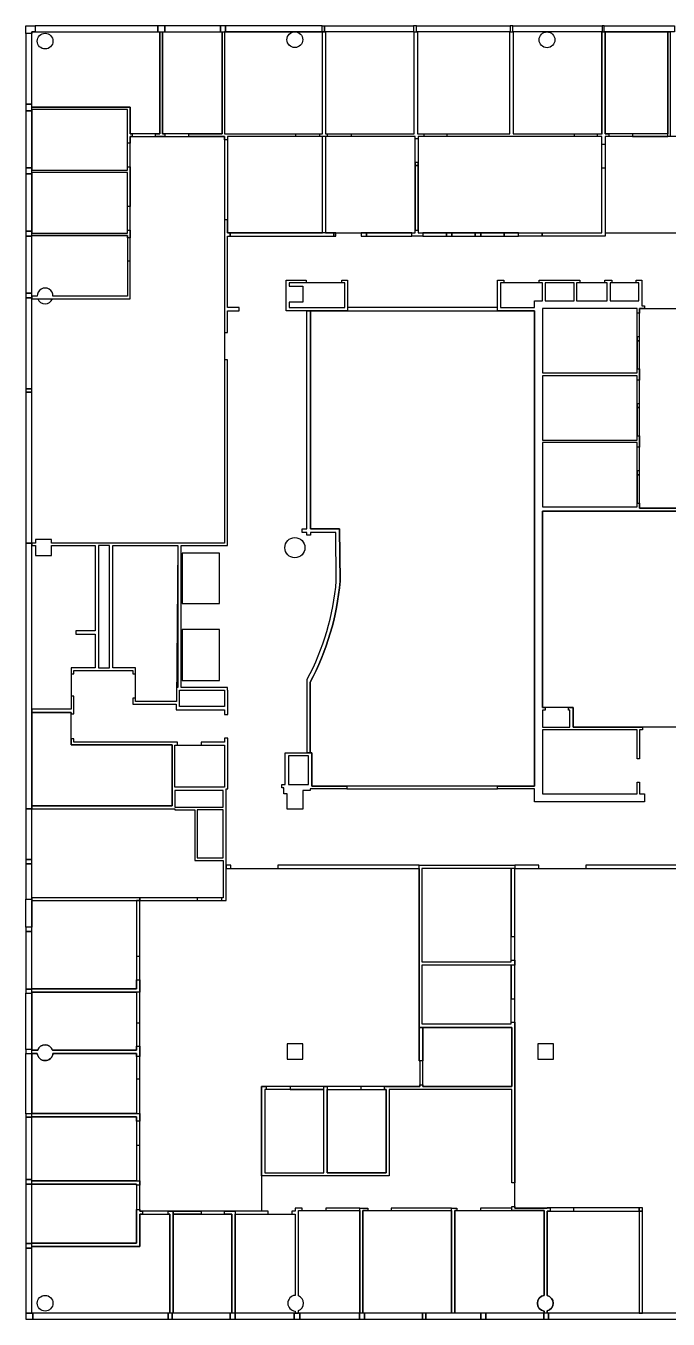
# Model space of a CAD drawing. Header units: centimetres. Extents: x -199 to 9291, y 1019 to 6927.
# Drawn here: x -199 to 2287, y 1927 to 6927 of the extents above; entities that cross this region are included whole.
import ezdxf

# ---------------------------------------------------------------- set-up
doc = ezdxf.new("R2010")
doc.units = ezdxf.units.CM
doc.header["$MEASUREMENT"] = 0
for name, color, linetype in [('E15-301', 2, 'Continuous'), ('E15-305', 2, 'Continuous'), ('E15-305A', 2, 'Continuous'), ('E15-305B', 2, 'Continuous'), ('E15-305C', 2, 'Continuous'), ('E15-305D', 2, 'Continuous'), ('E15-305F', 2, 'Continuous'), ('E15-309', 2, 'Continuous'), ('E15-310', 2, 'Continuous'), ('E15-311', 2, 'Continuous'), ('E15-368', 2, 'Continuous'), ('E15-368A', 2, 'Continuous'), ('E15-379', 2, 'Continuous'), ('E15-380', 2, 'Continuous'), ('E15-381', 2, 'Continuous'), ('E15-384', 2, 'Continuous'), ('E15-384A', 2, 'Continuous'), ('E15-384B', 2, 'Continuous'), ('E15-384C', 2, 'Continuous'), ('E15-385', 2, 'Continuous'), ('E15-386', 2, 'Continuous'), ('E15-387', 2, 'Continuous'), ('E15-388', 2, 'Continuous'), ('E15-389', 2, 'Continuous'), ('E15-390', 2, 'Continuous'), ('E15-392', 2, 'Continuous'), ('Elevators_Primary', 2, 'Continuous'), ('Labs', 1, 'Continuous'), ('Meeting rooms', 1, 'Continuous'), ('Offices', 1, 'Continuous'), ('Stairs', 2, 'Continuous'), ('Toilets', 40, 'Continuous'), ('Void', 7, 'Continuous'), ('Walls', 6, 'Continuous')]:
    doc.layers.add(name, color=color, linetype=linetype)

msp = doc.modelspace()

# ---------------------------------------------------------------- linework, layer by layer
at = {"layer": 'E15-301'}
msp.add_lwpolyline([(570, 6499.4), (570, 4927.4), (-99.7, 4927.4), (-99.7, 4940.4), (-161.5, 4940.4), (-161.5, 4927.4), (-176.1, 4927.4), (-176.1, 5871.9), (-152.8, 5871.9), (204.3, 5871.9), (204.3, 6499.4)], close=True, dxfattribs=at)
at = {"layer": 'E15-305'}
msp.add_lwpolyline([(1308.1, 6499.4), (960.2, 6499.4), (960.2, 6127.1), (1308.1, 6127.1)], close=True, dxfattribs=at)
at = {"layer": 'E15-305A'}
msp.add_lwpolyline([(560.3, 6509.2), (329.5, 6509.2), (329.5, 6904.2), (560.3, 6904.2)], close=True, dxfattribs=at)
at = {"layer": 'E15-305B'}
msp.add_lwpolyline([(319.7, 6509.2), (204.3, 6509.2), (204.3, 6613.2), (-176.1, 6613.2), (-176.1, 6904.2), (319.7, 6904.2)], close=True, dxfattribs=at)
at = {"layer": 'E15-305C'}
msp.add_lwpolyline([(-176.1, 6369.4), (194.5, 6369.4), (194.5, 6603.4), (-176.1, 6603.4)], close=True, dxfattribs=at)
at = {"layer": 'E15-305D'}
msp.add_lwpolyline([(194.5, 6359.6), (-176.1, 6359.6), (-176.1, 6125.5), (194.5, 6125.5)], close=True, dxfattribs=at)
at = {"layer": 'E15-305F'}
msp.add_lwpolyline([(194.5, 6016.6), (194.5, 5881.7), (-93.9, 5881.7, 1.041042), (-154.8, 5881.7), (-176.1, 5881.7), (-176.1, 5893), (-176.1, 6114.1), (-176.1, 6115.8), (194.5, 6115.8), (194.5, 6107.6)], format="xyb", close=True, dxfattribs=at)
at = {"layer": 'E15-309'}
msp.add_lwpolyline([(948.8, 6904.2), (570, 6904.2), (570, 6509.2), (948.8, 6509.2)], close=True, dxfattribs=at)
at = {"layer": 'E15-310'}
msp.add_lwpolyline([(948.8, 6499.4), (581.4, 6499.4), (581.4, 6127.1), (948.8, 6127.1)], close=True, dxfattribs=at)
at = {"layer": 'E15-311'}
msp.add_lwpolyline([(960.2, 6509.2), (1303.2, 6509.2), (1303.2, 6904.2), (960.2, 6904.2)], close=True, dxfattribs=at)
at = {"layer": 'E15-368'}
msp.add_lwpolyline([(2187.5, 2357.4), (1818.5, 2357.4), (1818.5, 2355.7), (1693.3, 2355.7), (1693.3, 3669.2), (2769.5, 3669.2), (2769.5, 3563.6), (2845.9, 3563.6), (2845.9, 3669.2), (3034.5, 3669.2), (3034.5, 2355.7), (2902.8, 2355.7), (2902.8, 1949.3), (2187.5, 1949.3)], close=True, dxfattribs=at)
at = {"layer": 'E15-368A'}
msp.add_lwpolyline([(2174.5, 1949.3), (1823.4, 1949.3), (1818.5, 1949.3), (1818.5, 1958.6, 0.343333), (1841.5, 1988.1, 0.343333), (1818.5, 2017.7), (1818.5, 2344.4), (1829.9, 2344.4), (1920.9, 2344.4), (2174.5, 2344.4)], format="xyb", close=True, dxfattribs=at)
at = {"layer": 'E15-379'}
msp.add_lwpolyline([(1337.3, 3054.8), (1682, 3054.8), (1682, 2825.5), (1337.3, 2825.5)], close=True, dxfattribs=at)
at = {"layer": 'E15-380'}
msp.add_lwpolyline([(966.7, 2814.2), (1195.9, 2814.2), (1195.9, 2492.3), (966.7, 2492.3)], close=True, dxfattribs=at)
at = {"layer": 'E15-381'}
msp.add_lwpolyline([(953.7, 2814.2), (726.1, 2814.2), (726.1, 2492.3), (953.7, 2492.3)], close=True, dxfattribs=at)
at = {"layer": 'E15-384'}
msp.add_lwpolyline([(1322.7, 3669.2), (1322.7, 2924.7), (1326, 2924.7), (1326, 2825.5), (713.1, 2825.5), (713.1, 2344.4), (241.7, 2344.4), (241.7, 3545.7), (576.5, 3545.7), (576.5, 3669.2)], close=True, dxfattribs=at)
at = {"layer": 'E15-384A'}
msp.add_lwpolyline([(1093.5, 1949.3), (861, 1949.3), (856.2, 1949.3), (856.2, 1959.6, 0.693908), (856.2, 2016.7), (856.2, 2346), (870.8, 2346), (1093.5, 2346)], format="xyb", close=True, dxfattribs=at)
at = {"layer": 'E15-384B'}
msp.add_lwpolyline([(1447.9, 1949.3), (1348.7, 1949.3), (1335.7, 1949.3), (1111.4, 1949.3), (1104.9, 1949.3), (1104.9, 2346), (1447.9, 2346)], close=True, dxfattribs=at)
at = {"layer": 'E15-384C'}
msp.add_lwpolyline([(1807.1, 2018.3, 0.377108), (1780.5, 1988.1, 0.377108), (1807.1, 1957.9), (1807.1, 1949.3), (1581.2, 1949.3), (1561.7, 1949.3), (1460.9, 1949.3), (1460.9, 2346), (1560, 2346), (1682, 2346), (1807.1, 2346)], format="xyb", close=True, dxfattribs=at)
at = {"layer": 'E15-385'}
msp.add_lwpolyline([(843.1, 2018.5, 0.926039), (843.1, 1957.7), (843.1, 1949.3), (839.9, 1949.3), (610.7, 1949.3), (610.7, 2333), (830.1, 2333), (843.1, 2333)], format="xyb", close=True, dxfattribs=at)
at = {"layer": 'E15-386'}
msp.add_lwpolyline([(597.7, 1949.3), (591.2, 1949.3), (371.7, 1949.3), (371.7, 2333), (597.7, 2333)], close=True, dxfattribs=at)
at = {"layer": 'E15-387'}
msp.add_lwpolyline([(358.7, 1949.3), (352.2, 1949.3), (-171.2, 1949.3), (-176.1, 1949.3), (-176.1, 2201.3), (-176.1, 2207.8), (241.7, 2207.8), (241.7, 2333), (253.1, 2333), (358.7, 2333)], close=True, dxfattribs=at)
at = {"layer": 'E15-388'}
msp.add_lwpolyline([(228.7, 2350.9), (228.7, 2220.8), (-176.1, 2220.8), (-176.1, 2448.4), (228.7, 2448.4)], close=True, dxfattribs=at)
at = {"layer": 'E15-389'}
msp.add_lwpolyline([(228.7, 2461.4), (-176.1, 2461.4), (-176.1, 2466.3), (-176.1, 2708.5), (228.7, 2708.5)], close=True, dxfattribs=at)
at = {"layer": 'E15-390'}
msp.add_lwpolyline([(228.7, 2721.5), (-176.1, 2721.5), (-176.1, 2954), (-154.8, 2954, 0.922349), (-94, 2954), (228.7, 2954)], format="xyb", close=True, dxfattribs=at)
at = {"layer": 'E15-392'}
msp.add_lwpolyline([(228.7, 3329.5), (228.7, 3204.3), (-176.1, 3204.3), (-176.1, 3425.4), (-176.1, 3441.6), (-176.1, 3545.7), (228.7, 3545.7)], close=True, dxfattribs=at)
at = {"layer": 'Elevators_Primary'}
for points in [[(550.5, 4888.4), (405.9, 4888.4), (405.9, 4693.4), (550.5, 4693.4)], [(405.9, 4395.9), (550.5, 4395.9), (550.5, 4592.6), (405.9, 4592.6)]]:
    msp.add_lwpolyline(points, close=True, dxfattribs=at)
at = {"layer": 'Labs'}
for points in [[(2042.8, 6127.1), (3148.2, 6127.1), (3148.2, 6499.4), (2042.8, 6499.4)], [(2176.1, 5834.5), (3362.8, 5834.5), (3362.8, 5062.4), (2176.1, 5062.4)]]:
    msp.add_lwpolyline(points, close=True, dxfattribs=at)
at = {"layer": 'Meeting rooms'}
msp.add_lwpolyline([(2382.6, 4215.4), (2187.5, 4215.4), (1919.3, 4215.4), (1919.3, 4291.8), (1901.4, 4291.8), (1810.4, 4291.8), (1800.6, 4291.8), (1800.6, 5051), (2382.6, 5051)], close=True, dxfattribs=at)
at = {"layer": 'Offices'}
for points in [[(1673.8, 6904.2), (1316.2, 6904.2), (1316.2, 6509.2), (1673.8, 6509.2)], [(1686.8, 6509.2), (2031.5, 6509.2), (2031.5, 6904.2), (1686.8, 6904.2)], [(2042.8, 6904.2), (2285.1, 6904.2), (2285.1, 6509.2), (2042.8, 6509.2)], [(2029.8, 6499.4), (1319.4, 6499.4), (1319.4, 6127.1), (2029.8, 6127.1)], [(2166.4, 5834.5), (1800.6, 5834.5), (1800.6, 5585.8), (2166.4, 5585.8)], [(2166.4, 5574.4), (1800.6, 5574.4), (1800.6, 5325.7), (2166.4, 5325.7)], [(2166.4, 5316), (1800.6, 5316), (1800.6, 5067.2), (2166.4, 5067.2)], [(565.2, 3555.4), (558.7, 3555.4), (466, 3555.4), (241.7, 3555.4), (-176.1, 3555.4), (-176.1, 3687.1), (-176.1, 3703.4), (-176.1, 3900.1), (378.2, 3900.1), (378.2, 3895.2), (454.6, 3895.2), (454.6, 3700.1), (565.2, 3700.1)], [(1678.7, 3669.2), (1334.1, 3669.2), (1334.1, 3308.3), (1678.7, 3308.3)], [(1678.7, 3295.3), (1334.1, 3295.3), (1334.1, 3067.8), (1678.7, 3067.8)]]:
    msp.add_lwpolyline(points, close=True, dxfattribs=at)
msp.add_lwpolyline([(228.7, 2967), (-95.8, 2967, 0.697059), (-153, 2967), (-176.1, 2967), (-176.1, 2968.6), (-176.1, 3186.4), (-176.1, 3191.3), (228.7, 3191.3)], format="xyb", close=True, dxfattribs=at)
at = {"layer": 'Stairs'}
msp.add_lwpolyline([(-23.3, 4272.3), (-176.1, 4272.3), (-176.1, 3911.4), (366.8, 3911.4), (366.8, 4147.2), (-23.3, 4147.2)], close=True, dxfattribs=at)
at = {"layer": 'Toilets'}
for points in [[(-176.1, 4285.3), (-176.1, 4917.7), (-161.5, 4917.7), (-161.5, 4878.7), (-99.7, 4878.7), (-99.7, 4917.7), (69.4, 4917.7), (69.4, 4587.7), (-5.4, 4587.7), (-5.4, 4574.7), (69.4, 4574.7), (69.4, 4444.6), (-23.3, 4444.6), (-23.3, 4285.3)], [(225.4, 4314.6), (225.4, 4444.6), (137.6, 4444.6), (137.6, 4917.7), (389.6, 4917.7), (384.7, 4314.6)]]:
    msp.add_lwpolyline(points, close=True, dxfattribs=at)
at = {"layer": 'Void', "color": 6}
for points in [[(1035, 5933.7), (820.4, 5933.7), (820.4, 5920.7), (872.4, 5920.7), (872.4, 5858.9), (820.4, 5858.9), (820.4, 5837.8), (1035, 5837.8)], [(1800.6, 5933.7), (1638.1, 5933.7), (1638.1, 5837.8), (1769.7, 5837.8), (1769.7, 5863.8), (1800.6, 5863.8)], [(2051, 5933.7), (1932.3, 5933.7), (1932.3, 5863.8), (2051, 5863.8)], [(2172.9, 5933.7), (2062.3, 5933.7), (2062.3, 5863.8), (2172.9, 5863.8)], [(378.2, 4145.5), (570, 4145.5), (570, 3983), (378.2, 3983)]]:
    msp.add_lwpolyline(points, close=True, dxfattribs=at)
at = {"layer": 'Void'}
for points in [[(1810.4, 5863.8), (1922.5, 5863.8), (1922.5, 5933.7), (1810.4, 5933.7)], [(82.4, 4444.6), (124.6, 4444.6), (124.6, 4917.7), (82.4, 4917.7)], [(396.1, 4358.5), (570, 4358.5), (570, 4295.1), (396.1, 4295.1)], [(565.2, 3970), (378.2, 3970), (378.2, 3906.6), (565.2, 3906.6)], [(464.4, 3709.9), (565.2, 3709.9), (565.2, 3895.2), (464.4, 3895.2)]]:
    msp.add_lwpolyline(points, close=True, dxfattribs=at)
msp.add_lwpolyline([(1769.7, 3987.8), (1626.7, 3987.8), (1043.1, 3987.8), (908.2, 3987.8), (908.2, 4116.3), (901.7, 4116.3), (901.7, 4388.8, 0.100693), (1017.1, 4779.5), (1015.5, 4982.7), (903.3, 4982.7), (903.3, 5824.8), (1046.3, 5824.8), (1626.7, 5824.8), (1769.7, 5824.8)], format="xyb", close=True, dxfattribs=at)
at = {"layer": 'Walls'}
for points in [[(-163.1, 6926.9), (-163.1, 6904.2), (-176.1, 6904.2), (-176.1, 6897.7), (-198.9, 6897.7), (-198.9, 6926.9)], [(-163.1, 6904.2), (311.6, 6904.2), (311.6, 6926.9), (-163.1, 6926.9)], [(303.4, 6499.4), (303.4, 6509.2), (319.7, 6509.2), (319.7, 6904.2), (329.5, 6904.2), (329.5, 6509.2), (339.2, 6509.2), (339.2, 6499.4)], [(311.6, 6904.2), (339.2, 6904.2), (339.2, 6926.9), (311.6, 6926.9)], [(339.2, 6904.2), (553.8, 6904.2), (553.8, 6926.9), (339.2, 6926.9)], [(431.9, 6499.4), (431.9, 6509.2), (560.3, 6509.2), (560.3, 6904.2), (570, 6904.2), (570, 6509.2), (844.8, 6509.2), (844.8, 6499.4), (581.4, 6499.4), (581.4, 6486.4), (570, 6486.4), (570, 6499.4)], [(553.8, 6904.2), (573.3, 6904.2), (573.3, 6926.9), (553.8, 6926.9)], [(573.3, 6904.2), (947.2, 6904.2), (947.2, 6926.9), (573.3, 6926.9)], [(939.1, 6499.4), (939.1, 6509.2), (948.8, 6509.2), (948.8, 6904.2), (960.2, 6904.2), (960.2, 6509.2), (966.7, 6509.2), (966.7, 6499.4)], [(947.2, 6926.9), (956.9, 6926.9), (956.9, 6904.2), (947.2, 6904.2)], [(956.9, 6926.9), (1301.6, 6926.9), (1301.6, 6904.2), (956.9, 6904.2)], [(1061, 6499.4), (1061, 6509.2), (1303.2, 6509.2), (1303.2, 6904.2), (1316.2, 6904.2), (1316.2, 6509.2), (1340.6, 6509.2), (1340.6, 6499.4), (1319.4, 6499.4), (1319.4, 6489.6), (1308.1, 6489.6), (1308.1, 6499.4)], [(1312.9, 6926.9), (1301.6, 6926.9), (1301.6, 6904.2), (1312.9, 6904.2)], [(1312.9, 6926.9), (1675.5, 6926.9), (1675.5, 6904.2), (1312.9, 6904.2)], [(1431.6, 6499.4), (1431.6, 6509.2), (1673.8, 6509.2), (1673.8, 6904.2), (1686.8, 6904.2), (1686.8, 6509.2), (1922.5, 6509.2), (1922.5, 6499.4)], [(1685.2, 6926.9), (1675.5, 6926.9), (1675.5, 6904.2), (1685.2, 6904.2)], [(1685.2, 6926.9), (2031.5, 6926.9), (2031.5, 6904.2), (1685.2, 6904.2)], [(2029.8, 6468.5), (2029.8, 6499.4), (2013.6, 6499.4), (2013.6, 6509.2), (2029.8, 6509.2), (2029.8, 6904.2), (2042.8, 6904.2), (2042.8, 6509.2), (2057.5, 6509.2), (2057.5, 6499.4), (2042.8, 6499.4), (2042.8, 6468.5)], [(2039.6, 6926.9), (2031.5, 6926.9), (2031.5, 6904.2), (2039.6, 6904.2)], [(2039.6, 6926.9), (2311.1, 6926.9), (2311.1, 6904.2), (2039.6, 6904.2)], [(2294.8, 6499.4), (2285.1, 6499.4), (2285.1, 6904.2), (2294.8, 6904.2)], [(-198.9, 6624.6), (-176.1, 6624.6), (-176.1, 6897.7), (-198.9, 6897.7)], [(-176.1, 6624.6), (-198.9, 6624.6), (-198.9, 6598.6), (-176.1, 6598.6)], [(-176.1, 6613.2), (204.3, 6613.2), (204.3, 6509.2), (212.4, 6509.2), (212.4, 6499.4), (204.3, 6499.4), (204.3, 6473.4), (194.5, 6473.4), (194.5, 6603.4), (-176.1, 6603.4)], [(-198.9, 6377.5), (-176.1, 6377.5), (-176.1, 6598.6), (-198.9, 6598.6)], [(2148.5, 6499.4), (2285.1, 6499.4), (2285.1, 6509.2), (2148.5, 6509.2)], [(-176.1, 6377.5), (-198.9, 6377.5), (-198.9, 6354.7), (-176.1, 6354.7)], [(-198.9, 6133.6), (-176.1, 6133.6), (-176.1, 6354.7), (-198.9, 6354.7)], [(-176.1, 6369.4), (194.5, 6369.4), (194.5, 6382.4), (204.3, 6382.4), (204.3, 6227.9), (194.5, 6227.9), (194.5, 6359.6), (-176.1, 6359.6)], [(1308.1, 6387.2), (1319.4, 6387.2), (1319.4, 6398.6), (1308.1, 6398.6)], [(1319.4, 6387.2), (1308.1, 6387.2), (1308.1, 6136.9), (1319.4, 6136.9)], [(1799, 6114.1), (1799, 6127.1), (2029.8, 6127.1), (2029.8, 6377.5), (2042.8, 6377.5), (2042.8, 6114.1)], [(570, 5741.9), (581.4, 5741.9), (581.4, 5824.8), (626.9, 5824.8), (626.9, 5837.8), (581.4, 5837.8), (581.4, 6114.1), (591.2, 6114.1), (591.2, 6127.1), (581.4, 6127.1), (581.4, 6177.5), (570, 6177.5)], [(-198.9, 6114.1), (-176.1, 6114.1), (-176.1, 6133.6), (-198.9, 6133.6)], [(-198.9, 5893), (-176.1, 5893), (-176.1, 6114.1), (-198.9, 6114.1)], [(-176.1, 6125.5), (194.5, 6125.5), (194.5, 6136.9), (204.3, 6136.9), (204.3, 6107.6), (194.5, 6107.6), (194.5, 6115.8), (-176.1, 6115.8)], [(992.7, 6127.1), (591.2, 6127.1), (591.2, 6114.1), (992.7, 6114.1)], [(1000.8, 6127.1), (992.7, 6127.1), (992.7, 6114.1), (1000.8, 6114.1)], [(1098.4, 6114.1), (1119.5, 6114.1), (1119.5, 6127.1), (1098.4, 6127.1)], [(1295.1, 6127.1), (1119.5, 6127.1), (1119.5, 6114.1), (1295.1, 6114.1)], [(1295.1, 6114.1), (1295.1, 6127.1), (1308.1, 6127.1), (1308.1, 6136.9), (1319.4, 6136.9), (1319.4, 6127.1), (1337.3, 6127.1), (1337.3, 6114.1)], [(1428.4, 6127.1), (1337.3, 6127.1), (1337.3, 6114.1), (1428.4, 6114.1)], [(1428.4, 6114.1), (1449.5, 6114.1), (1449.5, 6127.1), (1428.4, 6127.1)], [(1540.5, 6127.1), (1449.5, 6127.1), (1449.5, 6114.1), (1540.5, 6114.1)], [(1540.5, 6114.1), (1561.7, 6114.1), (1561.7, 6127.1), (1540.5, 6127.1)], [(1561.7, 6114.1), (1652.7, 6114.1), (1652.7, 6127.1), (1561.7, 6127.1)], [(1652.7, 6114.1), (1708, 6114.1), (1708, 6127.1), (1652.7, 6127.1)], [(1708, 6127.1), (1799, 6127.1), (1799, 6114.1), (1708, 6114.1)], [(885.4, 5943.4), (885.4, 5933.7), (820.4, 5933.7), (820.4, 5920.7), (872.4, 5920.7), (872.4, 5858.9), (820.4, 5858.9), (820.4, 5837.8), (1035, 5837.8), (1035, 5933.7), (1023.6, 5933.7), (1023.6, 5943.4), (1046.3, 5943.4), (1046.3, 5824.8), (903.3, 5824.8), (809, 5824.8), (809, 5943.4)], [(1922.5, 5933.7), (1810.4, 5933.7), (1810.4, 5863.8), (1922.5, 5863.8)], [(-176.1, 5893), (-198.9, 5893), (-198.9, 5875.2), (-176.1, 5875.2)], [(-198.9, 5524), (-176.1, 5524), (-176.1, 5875.2), (-198.9, 5875.2)], [(1626.7, 5837.8), (1046.3, 5837.8), (1046.3, 5824.8), (1626.7, 5824.8)], [(2166.4, 5709.4), (2176.1, 5709.4), (2176.1, 5724), (2166.4, 5724)], [(2176.1, 5709.4), (2166.4, 5709.4), (2166.4, 5600.4), (2176.1, 5600.4)], [(-198.9, 5511), (-176.1, 5511), (-176.1, 5524), (-198.9, 5524)], [(-198.9, 4927.4), (-176.1, 4927.4), (-176.1, 5511), (-198.9, 5511)], [(2166.4, 5450.9), (2176.1, 5450.9), (2176.1, 5465.5), (2166.4, 5465.5)], [(2176.1, 5450.9), (2166.4, 5450.9), (2166.4, 5342), (2176.1, 5342)], [(2166.4, 5190.8), (2176.1, 5190.8), (2176.1, 5207), (2166.4, 5207)], [(2176.1, 5190.8), (2166.4, 5190.8), (2166.4, 5081.9), (2176.1, 5081.9)], [(-198.9, 3900.1), (-176.1, 3900.1), (-176.1, 4927.4), (-198.9, 4927.4)], [(82.4, 4444.6), (124.6, 4444.6), (124.6, 4917.7), (82.4, 4917.7)], [(396.1, 4358.5), (570, 4358.5), (570, 4295.1), (396.1, 4295.1)], [(-176.1, 4272.3), (-23.3, 4272.3), (-23.3, 4267.4), (-13.5, 4267.4), (-13.5, 4335.7), (-23.3, 4335.7), (-23.3, 4285.3), (-176.1, 4285.3)], [(-176.1, 3900.1), (378.2, 3900.1), (378.2, 3895.2), (454.6, 3895.2), (454.6, 3700.1), (565.2, 3700.1), (565.2, 3555.4), (558.7, 3555.4), (558.7, 3545.7), (576.5, 3545.7), (576.5, 3976.5), (583.1, 3976.5), (583.1, 3981.3), (583.1, 4173.2), (570, 4173.2), (570, 4156.9), (479, 4156.9), (479, 4145.5), (570, 4145.5), (570, 3983), (378.2, 3983), (378.2, 4145.5), (388, 4145.5), (388, 4156.9), (-13.5, 4156.9), (-13.5, 4169.9), (-23.3, 4169.9), (-23.3, 4147.2), (366.8, 4147.2), (366.8, 3911.4), (-176.1, 3911.4)], [(812.3, 3898.4), (812.3, 3957), (799.3, 3957), (799.3, 3981.3), (791.1, 3981.3), (791.1, 3994.3), (804.1, 3994.3), (804.1, 4116.3), (908.2, 4116.3), (908.2, 3987.8), (1043.1, 3987.8), (1043.1, 3976.5), (901.7, 3976.5), (901.7, 3970), (872.4, 3970), (872.4, 3898.4)], [(817.1, 3994.3), (895.2, 3994.3), (895.2, 4104.9), (817.1, 4104.9)], [(378.2, 3906.6), (565.2, 3906.6), (565.2, 3970), (378.2, 3970)], [(1043.1, 3976.5), (1626.7, 3976.5), (1626.7, 3987.8), (1043.1, 3987.8)], [(-198.9, 3703.4), (-176.1, 3703.4), (-176.1, 3900.1), (-198.9, 3900.1)], [(464.4, 3709.9), (565.2, 3709.9), (565.2, 3895.2), (464.4, 3895.2)], [(-198.9, 3687.1), (-176.1, 3687.1), (-176.1, 3703.4), (-198.9, 3703.4)], [(-176.1, 3687.1), (-198.9, 3687.1), (-198.9, 3550.6), (-176.1, 3550.6)], [(594.4, 3682.2), (576.5, 3682.2), (576.5, 3669.2), (594.4, 3669.2)], [(1322.7, 3682.2), (1693.3, 3682.2), (1693.3, 3669.2), (1334.1, 3669.2), (1334.1, 3308.3), (1678.7, 3308.3), (1678.7, 3314.8), (1693.3, 3314.8), (1693.3, 3295.3), (1334.1, 3295.3), (1334.1, 3067.8), (1678.7, 3067.8), (1678.7, 3074.3), (1678.7, 3074.3), (1693.3, 3074.3), (1693.3, 2453.3), (1682, 2453.3), (1682, 2814.2), (1207.3, 2814.2), (1207.3, 2480.9), (713.1, 2480.9), (713.1, 2825.5), (731, 2825.5), (731, 2814.2), (726.1, 2814.2), (726.1, 2492.3), (953.7, 2492.3), (953.7, 2825.5), (966.7, 2825.5), (966.7, 2492.3), (1195.9, 2492.3), (1195.9, 2814.2), (1189.4, 2814.2), (1189.4, 2825.5), (1326, 2825.5), (1326, 2832), (1337.3, 2832), (1337.3, 2825.5), (1682, 2825.5), (1682, 3054.8), (1322.7, 3054.8)], [(1322.7, 3682.2), (776.5, 3682.2), (776.5, 3669.2), (1322.7, 3669.2)], [(1693.3, 3669.2), (1678.7, 3669.2), (1678.7, 3405.9), (1693.3, 3405.9)], [(1786, 3682.2), (1693.3, 3682.2), (1693.3, 3669.2), (1786, 3669.2)], [(2769.5, 3682.2), (1968.1, 3682.2), (1968.1, 3669.2), (2769.5, 3669.2)], [(-198.9, 3550.6), (-176.1, 3550.6), (-176.1, 3441.6), (-198.9, 3441.6)], [(241.7, 3555.4), (-176.1, 3555.4), (-176.1, 3545.7), (241.7, 3545.7)], [(466, 3555.4), (241.7, 3555.4), (241.7, 3545.7), (466, 3545.7)], [(228.7, 3329.5), (241.7, 3329.5), (241.7, 3545.7), (228.7, 3545.7)], [(-198.9, 3425.4), (-176.1, 3425.4), (-176.1, 3441.6), (-198.9, 3441.6)], [(-176.1, 3425.4), (-198.9, 3425.4), (-198.9, 3202.7), (-176.1, 3202.7)], [(1693.3, 3295.3), (1678.7, 3295.3), (1678.7, 3165.3), (1693.3, 3165.3)], [(-176.1, 3202.7), (-198.9, 3202.7), (-198.9, 3186.4), (-176.1, 3186.4)], [(241.7, 3238.4), (241.7, 3191.3), (-176.1, 3191.3), (-176.1, 3204.3), (228.7, 3204.3), (228.7, 3238.4)], [(-198.9, 3186.4), (-176.1, 3186.4), (-176.1, 2968.6), (-198.9, 2968.6)], [(228.7, 3072.6), (241.7, 3072.6), (241.7, 3191.3), (228.7, 3191.3)], [(1322.7, 3054.8), (1337.3, 3054.8), (1337.3, 2924.7), (1322.7, 2924.7)], [(-198.9, 2954), (-176.1, 2954), (-176.1, 2968.6), (-198.9, 2968.6)], [(-198.9, 2954), (-176.1, 2954), (-176.1, 2719.9), (-198.9, 2719.9)], [(812.3, 2931.2), (872.4, 2931.2), (872.4, 2991.4), (812.3, 2991.4)], [(1782.7, 2931.2), (1842.9, 2931.2), (1842.9, 2991.4), (1782.7, 2991.4)], [(241.7, 2854.8), (228.7, 2854.8), (228.7, 2721.5), (241.7, 2721.5)], [(953.7, 2825.5), (823.6, 2825.5), (823.6, 2814.2), (953.7, 2814.2)], [(1098.4, 2825.5), (966.7, 2825.5), (966.7, 2814.2), (1098.4, 2814.2)], [(-198.9, 2706.9), (-176.1, 2706.9), (-176.1, 2719.9), (-198.9, 2719.9)], [(-176.1, 2706.9), (-198.9, 2706.9), (-198.9, 2466.3), (-176.1, 2466.3)], [(-176.1, 2721.5), (241.7, 2721.5), (241.7, 2692.2), (228.7, 2692.2), (228.7, 2708.5), (-176.1, 2708.5)], [(241.7, 2598), (228.7, 2598), (228.7, 2461.4), (241.7, 2461.4)], [(-198.9, 2448.4), (-176.1, 2448.4), (-176.1, 2466.3), (-198.9, 2466.3)], [(-176.1, 2461.4), (241.7, 2461.4), (241.7, 2445.2), (228.7, 2445.2), (228.7, 2448.4), (-176.1, 2448.4)], [(-176.1, 2448.4), (-198.9, 2448.4), (-198.9, 2219.2), (-176.1, 2219.2)], [(-176.1, 2220.8), (228.7, 2220.8), (228.7, 2350.9), (241.7, 2350.9), (241.7, 2344.4), (253.1, 2344.4), (253.1, 2333), (241.7, 2333), (241.7, 2207.8), (-176.1, 2207.8)], [(1093.5, 2355.7), (961.8, 2355.7), (961.8, 2346), (1093.5, 2346)], [(1093.5, 1949.3), (1093.5, 2355.7), (1124.4, 2355.7), (1124.4, 2346), (1104.9, 2346), (1104.9, 1949.3)], [(1447.9, 2355.7), (1215.4, 2355.7), (1215.4, 2346), (1447.9, 2346)], [(1447.9, 1949.3), (1447.9, 2355.7), (1469, 2355.7), (1469, 2346), (1460.9, 2346), (1460.9, 1949.3)], [(1560, 2346), (1682, 2346), (1682, 2355.7), (1560, 2355.7)], [(1920.9, 2344.4), (2174.5, 2344.4), (2174.5, 2357.4), (1920.9, 2357.4)], [(2174.5, 2344.4), (2187.5, 2344.4), (2187.5, 2357.4), (2174.5, 2357.4)], [(352.2, 2344.4), (371.7, 2344.4), (371.7, 1949.3), (358.7, 1949.3), (358.7, 2333), (352.2, 2333)], [(371.7, 2344.4), (479, 2344.4), (479, 2333), (371.7, 2333)], [(570, 2344.4), (610.7, 2344.4), (610.7, 1949.3), (597.7, 1949.3), (597.7, 2333), (570, 2333)], [(739.1, 2344.4), (610.7, 2344.4), (610.7, 2333), (739.1, 2333)], [(2187.5, 2344.4), (2174.5, 2344.4), (2174.5, 1949.3), (2187.5, 1949.3)], [(-198.9, 2201.3), (-176.1, 2201.3), (-176.1, 2219.2), (-198.9, 2219.2)], [(-176.1, 2201.3), (-198.9, 2201.3), (-198.9, 1949.3), (-176.1, 1949.3)], [(-198.9, 1926.6), (-171.2, 1926.6), (-171.2, 1949.3), (-198.9, 1949.3)], [(352.2, 1949.3), (-171.2, 1949.3), (-171.2, 1926.6), (352.2, 1926.6)], [(366.8, 1949.3), (352.2, 1949.3), (352.2, 1926.6), (366.8, 1926.6)], [(591.2, 1949.3), (366.8, 1949.3), (366.8, 1926.6), (591.2, 1926.6)], [(610.7, 1949.3), (591.2, 1949.3), (591.2, 1926.6), (610.7, 1926.6)], [(839.9, 1949.3), (610.7, 1949.3), (610.7, 1926.6), (839.9, 1926.6)], [(861, 1949.3), (839.9, 1949.3), (839.9, 1926.6), (861, 1926.6)], [(1091.9, 1949.3), (861, 1949.3), (861, 1926.6), (1091.9, 1926.6)], [(1111.4, 1949.3), (1091.9, 1949.3), (1091.9, 1926.6), (1111.4, 1926.6)], [(1335.7, 1949.3), (1111.4, 1949.3), (1111.4, 1926.6), (1335.7, 1926.6)], [(1348.7, 1949.3), (1335.7, 1949.3), (1335.7, 1926.6), (1348.7, 1926.6)], [(1561.7, 1949.3), (1348.7, 1949.3), (1348.7, 1926.6), (1561.7, 1926.6)], [(1581.2, 1949.3), (1561.7, 1949.3), (1561.7, 1926.6), (1581.2, 1926.6)], [(1805.5, 1949.3), (1581.2, 1949.3), (1581.2, 1926.6), (1805.5, 1926.6)], [(1823.4, 1949.3), (1805.5, 1949.3), (1805.5, 1926.6), (1823.4, 1926.6)], [(2776, 1949.3), (1823.4, 1949.3), (1823.4, 1926.6), (2776, 1926.6)]]:
    msp.add_lwpolyline(points, close=True, dxfattribs=at)
for points in [[(-95.9, 5871.9), (204.3, 5871.9), (204.3, 6016.6), (194.5, 6016.6), (194.5, 5881.7), (-93.9, 5881.7, 1.041042), (-154.8, 5881.7), (-176.1, 5881.7), (-176.1, 5871.9), (-152.8, 5871.9, 0.685836)], [(890.3, 4116.3), (890.3, 4400.7, 0.10213), (1002.5, 4781.1), (1000.8, 4968.1), (903.3, 4968.1), (903.3, 4958.3), (888.7, 4958.3), (888.7, 4968.1), (870.8, 4968.1), (870.8, 4982.7), (888.7, 4982.7), (888.7, 5824.8), (903.3, 5824.8), (903.3, 4982.7), (1015.5, 4982.7), (1017.1, 4779.5, -0.100693), (901.7, 4388.8), (901.7, 4116.3)], [(-176.1, 2967), (-153, 2967, -0.697059), (-95.8, 2967), (228.7, 2967), (228.7, 2981.6), (241.7, 2981.6), (241.7, 2942.6), (228.7, 2942.6), (228.7, 2954), (-94, 2954, -0.922349), (-154.8, 2954), (-176.1, 2954)], [(856.2, 1959.6, 0.693908), (856.2, 2016.7), (856.2, 2346), (870.8, 2346), (870.8, 2355.7), (843.1, 2355.7), (843.1, 2344.4), (830.1, 2344.4), (830.1, 2333), (843.1, 2333), (843.1, 2018.5, 0.926039), (843.1, 1957.7), (843.1, 1949.3), (856.2, 1949.3)], [(1818.5, 1958.6), (1818.5, 1949.3), (1807.1, 1949.3), (1807.1, 1957.9, -0.879257), (1807.1, 2018.3), (1807.1, 2346), (1682, 2346), (1682, 2362.2), (1693.3, 2362.2), (1693.3, 2355.7), (1818.5, 2355.7), (1818.5, 2357.4), (1829.9, 2357.4), (1829.9, 2344.4), (1818.5, 2344.4), (1818.5, 2017.7, -0.778425)]]:
    msp.add_lwpolyline(points, format="xyb", close=True, dxfattribs=at)
for points in [[(2382.6, 5051), (1800.6, 5051), (1800.6, 4291.8), (1810.4, 4291.8), (1810.4, 4280.5), (1800.6, 4280.5), (1800.6, 4215.4), (1906.3, 4215.4), (1906.3, 4280.5), (1901.4, 4280.5), (1901.4, 4291.8), (1919.3, 4291.8), (1919.3, 4215.4), (2187.5, 4215.4), (2187.5, 4205.7), (2176.1, 4205.7), (2176.1, 4093.5), (2166.4, 4093.5), (2166.4, 4205.7), (1800.6, 4205.7), (1800.6, 3957), (2166.4, 3957), (2166.4, 4002.5), (2176.1, 4002.5), (2176.1, 3957), (2195.6, 3957), (2195.6, 3926.1), (1769.7, 3926.1), (1769.7, 3976.5), (1626.7, 3976.5), (1626.7, 3987.8), (1769.7, 3987.8), (1769.7, 5824.8), (1626.7, 5824.8), (1626.7, 5943.4), (1651.1, 5943.4), (1651.1, 5933.7), (1638.1, 5933.7), (1638.1, 5837.8), (1769.7, 5837.8), (1769.7, 5863.8), (1800.6, 5863.8), (1800.6, 5933.7), (1787.6, 5933.7), (1787.6, 5943.4), (1945.3, 5943.4), (1945.3, 5933.7), (1932.3, 5933.7), (1932.3, 5863.8), (2051, 5863.8), (2051, 5933.7), (2041.2, 5933.7), (2041.2, 5943.4), (2068.8, 5943.4), (2068.8, 5933.7), (2062.3, 5933.7), (2062.3, 5863.8), (2172.9, 5863.8), (2172.9, 5933.7), (2163.1, 5933.7), (2163.1, 5943.4), (2184.3, 5943.4), (2184.3, 5844.3), (2195.6, 5844.3), (2195.6, 5834.5), (2176.1, 5834.5), (2176.1, 5816.6), (2166.4, 5816.6), (2166.4, 5834.5), (1800.6, 5834.5), (1800.6, 5585.8), (2166.4, 5585.8), (2166.4, 5600.4), (2176.1, 5600.4), (2176.1, 5556.6), (2166.4, 5556.6), (2166.4, 5574.4), (1800.6, 5574.4), (1800.6, 5325.7), (2166.4, 5325.7), (2166.4, 5342), (2176.1, 5342), (2176.1, 5298.1), (2166.4, 5298.1), (2166.4, 5316), (1800.6, 5316), (1800.6, 5067.2), (2166.4, 5067.2), (2166.4, 5081.9), (2176.1, 5081.9), (2176.1, 5062.4), (2763, 5062.4)], [(-176.1, 4927.4), (-176.1, 4917.7), (-161.5, 4917.7), (-161.5, 4878.7), (-99.7, 4878.7), (-99.7, 4917.7), (69.4, 4917.7), (69.4, 4587.7), (-5.4, 4587.7), (-5.4, 4574.7), (69.4, 4574.7), (69.4, 4444.6), (-23.3, 4444.6), (-23.3, 4421.9), (-13.5, 4421.9), (-13.5, 4434.9), (215.7, 4434.9), (215.7, 4421.9), (225.4, 4421.9), (225.4, 4444.6), (137.6, 4444.6), (137.6, 4917.7), (389.6, 4917.7), (389.6, 4368.2), (384.7, 4368.2), (384.7, 4314.6), (225.4, 4314.6), (225.4, 4327.6), (215.7, 4327.6), (215.7, 4304.8), (383.1, 4304.8), (383.1, 4282.1), (570, 4282.1), (570, 4264.2), (583.1, 4264.2), (583.1, 4358.5), (581.4, 4358.5), (581.4, 4368.2), (402.6, 4368.2), (402.6, 4917.7), (581.4, 4917.7), (581.4, 5636.2), (570, 5636.2), (570, 4927.4), (-99.7, 4927.4), (-99.7, 4940.4), (-161.5, 4940.4), (-161.5, 4927.4), (-176.1, 4927.4)]]:
    msp.add_lwpolyline(points, dxfattribs=at)
for centre, radius in [((842.2, 6873.4), 30.5), ((1818, 6873.1), 30.5), ((-124.4, 6868), 30.5), ((842.3, 4909.4), 38.9), ((-124.4, 1988.1), 30.5)]:
    msp.add_circle(centre, radius, dxfattribs=at)

doc.saveas('drawing.dxf')
